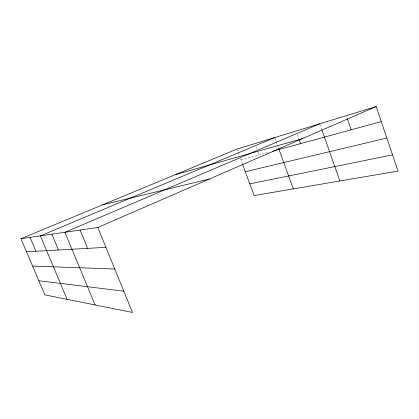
<?xml version="1.0" encoding="UTF-8"?>
<svg xmlns="http://www.w3.org/2000/svg" width="419" height="419" viewBox="0 0 419 419"><rect width="100%" height="100%" fill="white"/><g stroke="black" fill="none" stroke-linecap="round" stroke-linejoin="round"><path stroke-width="0.31" stroke-dasharray="2.1 1.57" d="M240.915 159.901L269.035 152.223M236.908 149.112L239.354 155.706M240.469 158.701L242.449 164.038M255.972 146.603L257.067 149.583M257.942 151.971L259.036 154.951M274.927 138.155L276.011 141.14M276.226 141.737L278.389 147.703M297.322 134.635L298.82 138.83M319.969 124.396L321.672 129.235M346.712 116.911L347.136 118.137"/><path stroke-width="0.63" d="M97.837 227.47L132.472 312.448L44.817 294.861L20.95 238.71L97.837 227.47L376.173 106.552L398.05 171.093L254.155 195.553L242.669 164.63M319.755 123.794L64.929 232.278L95.087 304.948M274.712 137.558L40.418 235.866L67.119 299.334M20.95 238.71L236.908 149.112L376.173 106.552M175.341 174.655L302.068 138.747M272.785 151.201L381.269 121.589M102.639 204.818L209.364 179.018M245.304 171.727L386.847 138.04M249.808 183.847L392.551 154.868M26.507 251.777L105.939 247.341M32.588 266.081L114.775 269.029M38.815 280.73L123.799 291.168M30.084 237.374L35.955 251.248M51.836 234.195L58.445 249.991M80.087 230.062L87.618 248.362M278.604 148.3L293.321 188.896M299.25 140.03L300.538 143.623M321.881 129.843L339.888 180.977M347.351 118.755L351.169 129.801"/></g></svg>
